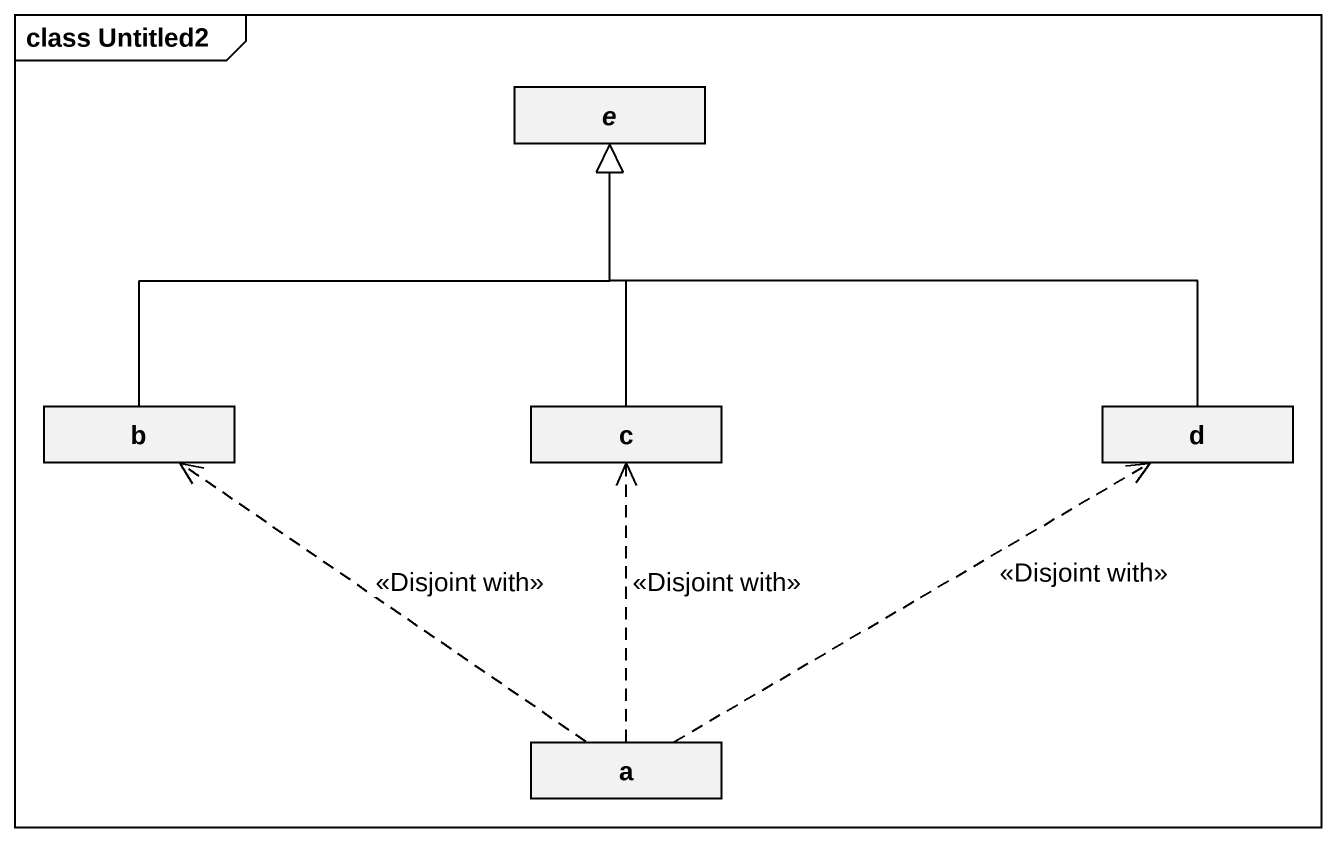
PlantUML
@startuml
mainframe class Untitled2
hide circle
hide empty members
abstract class e
class b
class c
class d
class a
b -up-|> e
c -up-|> e
d -left-|> e
a .up.> b : <<Disjoint with>>
a .up.> c : <<Disjoint with>>
a .right.> d : <<Disjoint with>>
@enduml
